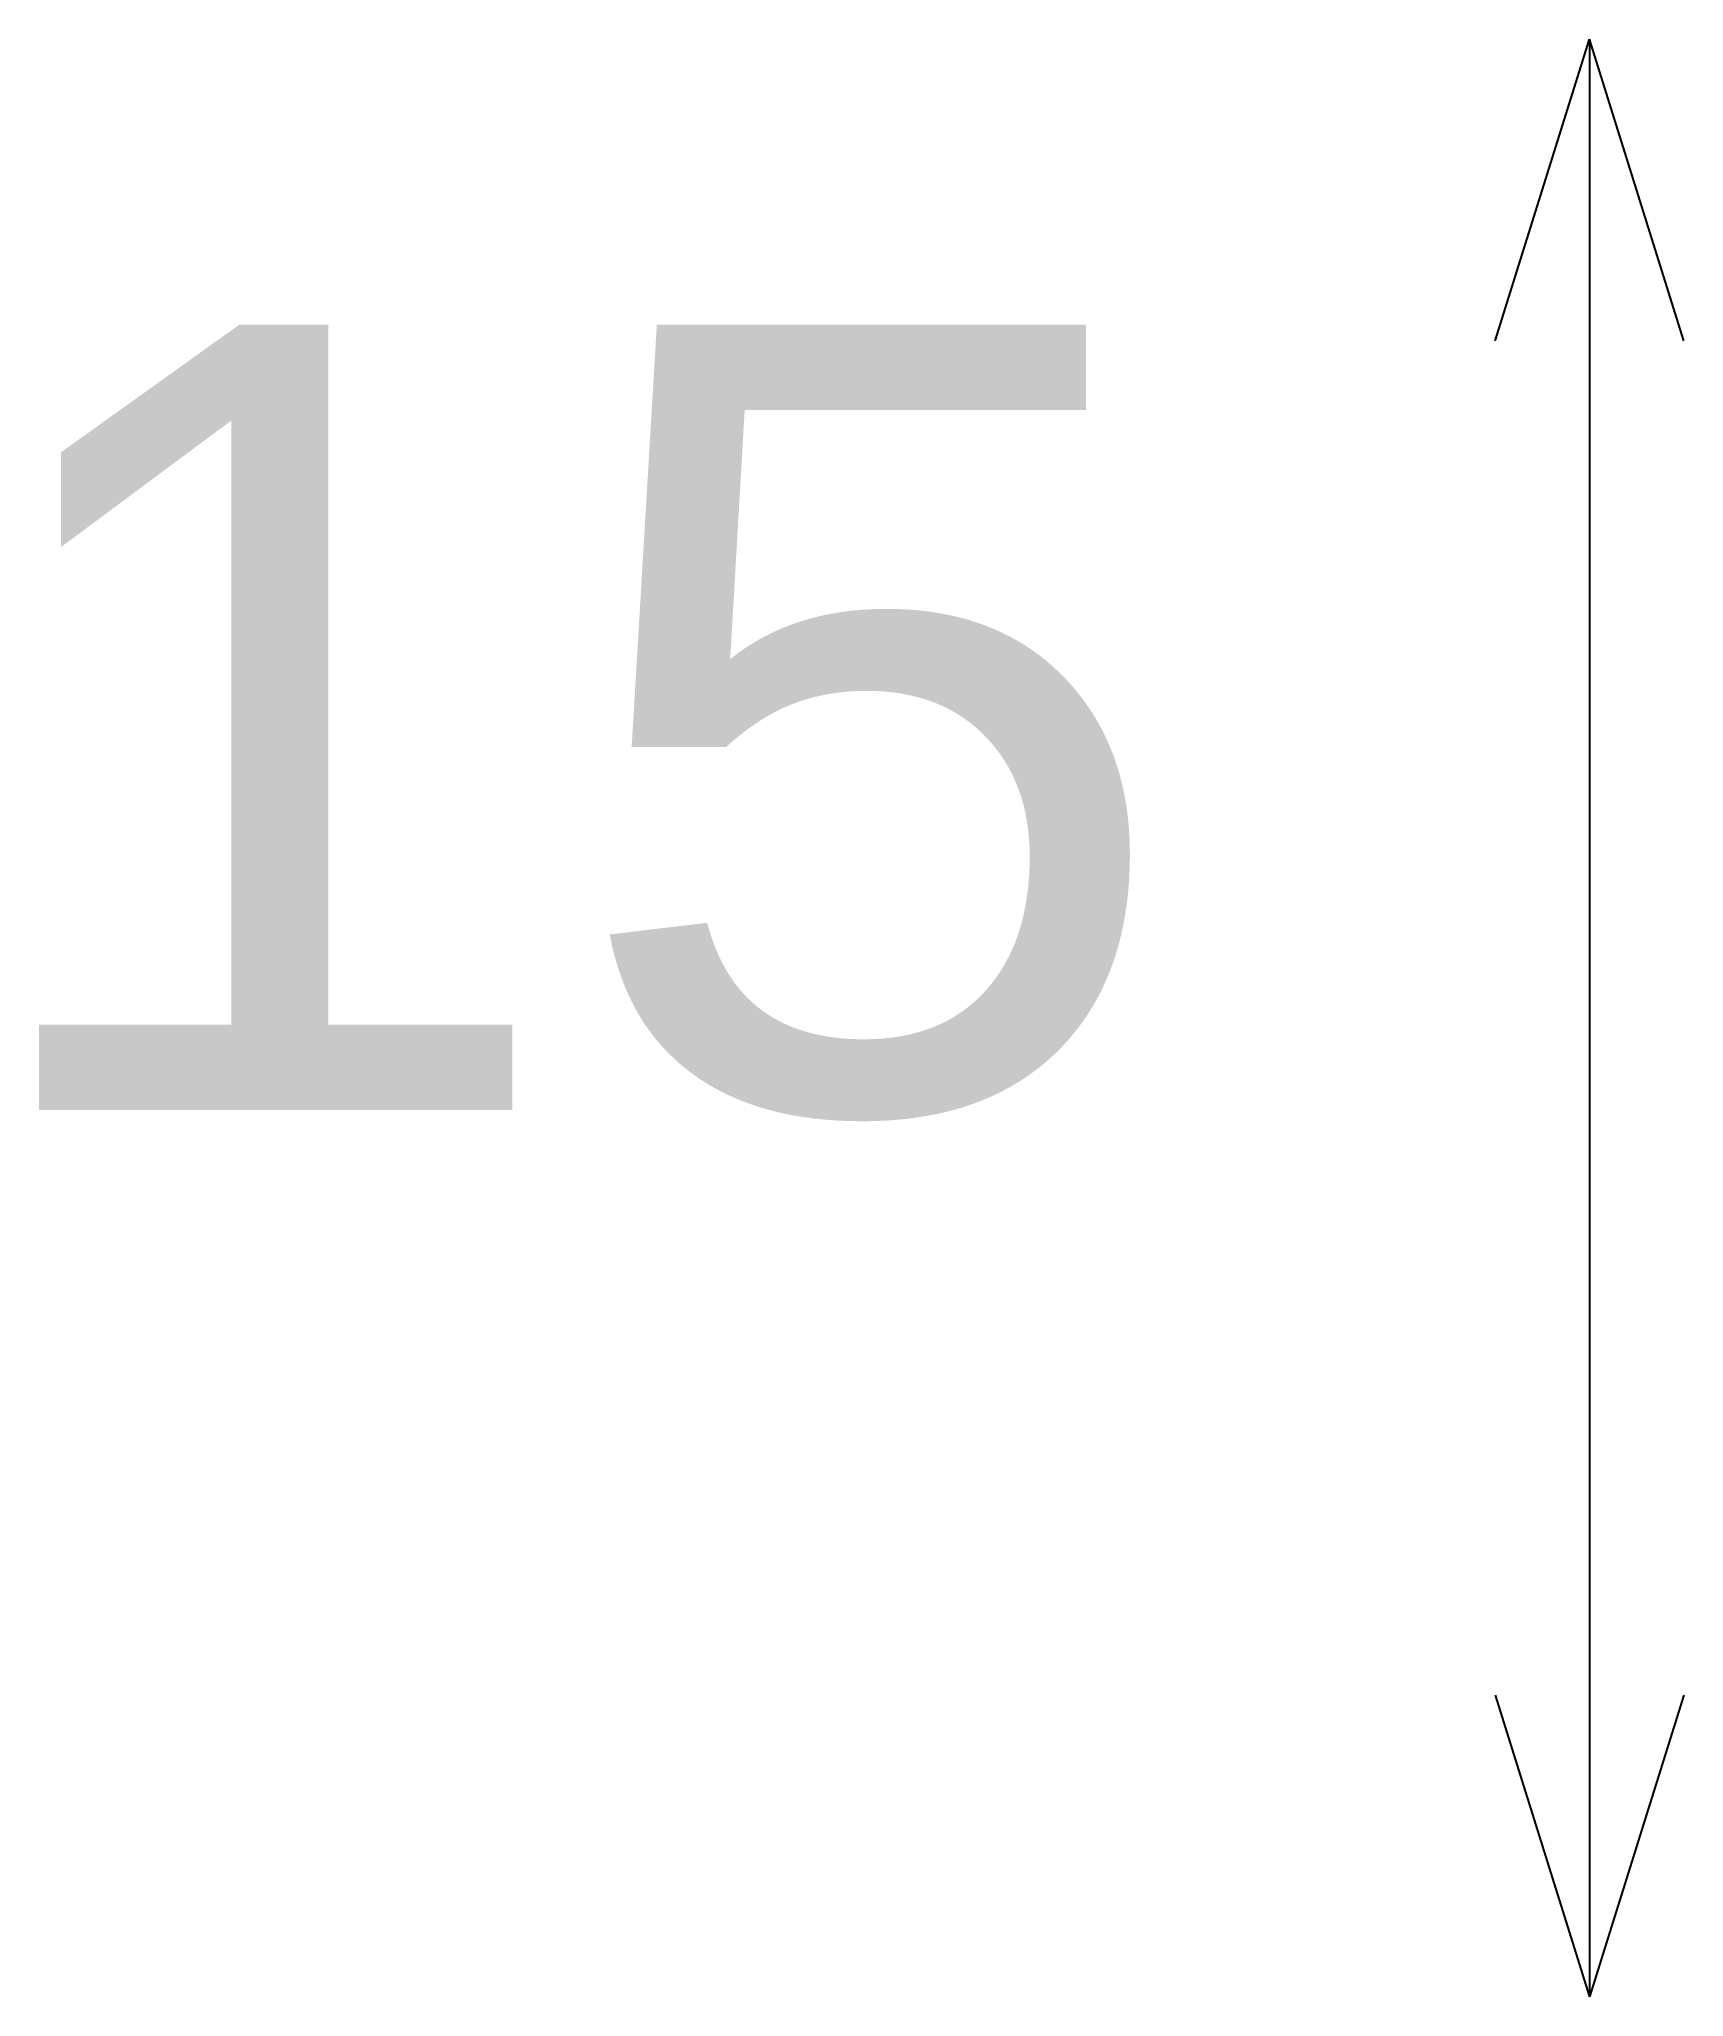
# Model space of a CAD drawing. Extents: x 2455 to 9764, y -806 to 181.
# Drawn here: x 9568.7815 to 9568.9996, y -806.4181 to -806.1585 of the extents above.
import ezdxf
from ezdxf.enums import TextEntityAlignment as Align

# ---------------------------------------------------------------- set-up
doc = ezdxf.new("R2010")
doc.units = 0
doc.header["$LTSCALE"] = 0.2
doc.header["$MEASUREMENT"] = 0
doc.layers.add('01_cajetín', color=7, linetype='CONTINUOUS')
doc.layers.add('CIM_COTAS', color=2, linetype='CONTINUOUS')
doc.styles.add('Estilo1', font='swissel.ttf')

msp = doc.modelspace()

# ---------------------------------------------------------------- linework, layer by layer
at = {"layer": 'CIM_COTAS'}
for p, q in [((9568.97462, -806.19852), (9568.98712, -806.15852)), ((9568.99962, -806.19852), (9568.98712, -806.15852)), ((9568.98712, -806.15852), (9568.98712, -806.41812)), ((9568.97462, -806.37812), (9568.98712, -806.41812)), ((9568.99962, -806.37812), (9568.98712, -806.41812))]:
    msp.add_line(p, q, dxfattribs=at)

# ---------------------------------------------------------------- texts
at = {"layer": '01_cajetín', "color": 5, "style": 'Estilo1'}
msp.add_text('15', height=0.104167, dxfattribs=at).set_placement((9568.77042, -806.33178), align=Align.BOTTOM_LEFT)

doc.saveas('drawing.dxf')
